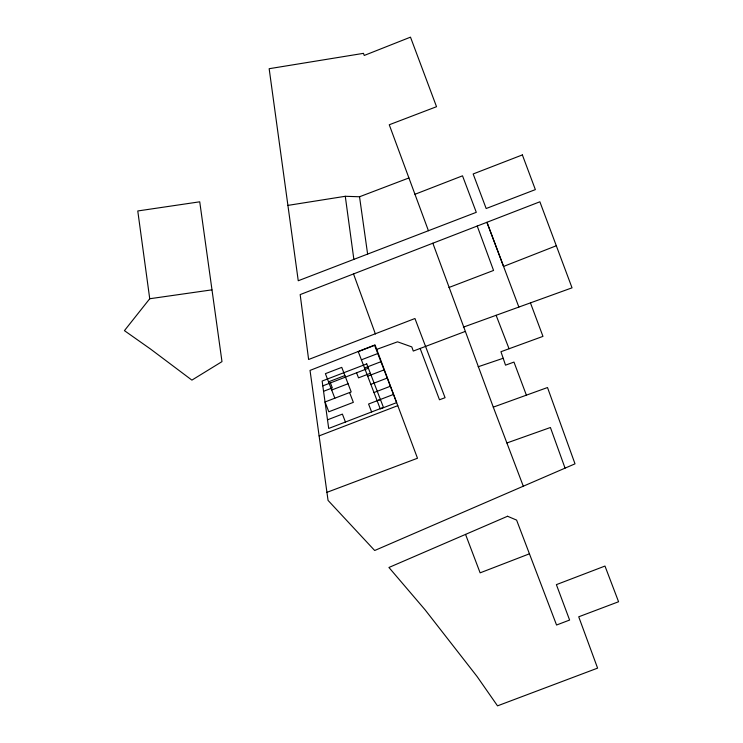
<?xml version="1.0" encoding="UTF-8"?>
<svg xmlns="http://www.w3.org/2000/svg" width="743" height="743" viewBox="0 0 743 743"><rect width="100%" height="100%" fill="white"/><g stroke="black" fill="none" stroke-linecap="round" stroke-linejoin="round"><path stroke-width="1.11" d="M149.733 298.742L124.425 330.644L150.541 349.052L191.898 380.119L221.981 361.627L199.737 201.808L137.771 210.966L149.733 298.742L211.922 289.854M326.929 492.34L417.492 458.245L375.039 344.901L310.035 370.404L328.053 500.401L374.686 550.507L575.008 463.836L547.507 387.53L493.287 407.136L432.844 243.221L539.873 201.79L572.036 287.829L463.372 327.143M556.303 245.757L503.568 266.44L486.934 222.287L518.865 307.063M432.844 243.221L300.172 294.59L308.614 359.491L414.947 318.515L445.066 397.7L439.484 399.771L420.148 348.458M414.947 194.294L462.517 175.822L476.291 212.322L298.249 280.752L269.161 68.709L363.476 53.347L364.237 55.456L410.489 37.15L436.531 106.704L389.258 124.768L428.423 230.711M322.796 385.877L368.398 368.222M529.443 553.814L480.127 572.844L465.545 534.393M361.395 359.826L377.76 353.538M328.545 381.837L344.91 375.549M364.544 368.008L380.908 361.72M323.549 391.292L332.335 387.92L330.412 382.924M370.348 373.302L358.516 377.853L356.566 372.8M331.694 390.019L348.049 383.732M367.683 376.19L384.047 369.893M370.831 384.363L387.196 378.076M373.98 392.545L390.335 386.258M377.119 400.728L393.484 394.44M327.505 419.823L342.393 414.102L345.439 422.015M380.416 399.483L368.574 404.034L371.621 411.956M319.109 435.89L397.793 405.65M448.948 287.495L493.556 270.452L477.229 226.048M287.912 205.393L345.281 196.291L359.528 196.765L408.91 177.958M464.969 331.545L413.275 351.049L411.798 346.907L397.542 341.826L376.71 349.377M530.437 302.875L542.966 336.375L500.949 351.718L505.519 365.157L513.97 362.082L526.388 395.165M506.884 442.977L550.414 427.504L565.061 468.146M478.158 366.763L503.178 358.275M496.11 315.292L509.066 348.755M349.572 392.536L353.352 402.353L328.805 411.789L325.035 401.972L351.198 391.914L341.761 367.367L325.397 373.664L334.833 398.202M493.287 407.136L523.295 486.21M353.529 273.935L375.41 333.997M359.528 196.765L367.618 254.087M345.281 196.291L353.863 259.372M507.553 516.255L388.933 567.476L425.107 609.845L477.099 676.539L497.522 705.85L597.595 668.133L578.723 616.801L618.575 601.746L604.978 566.055L556.386 584.639L569.612 620.052L556.553 625.021L516.599 520.1L507.553 516.255M522.366 154.916L473.161 173.964L486.173 208.523L535.359 189.614L522.366 154.916M374.621 345.356L358.256 351.643L380.267 408.91L396.632 402.622L374.621 345.356M366.736 363.903L322.137 381.048L328.703 428.451L383.453 407.405L366.736 363.903"/></g></svg>
